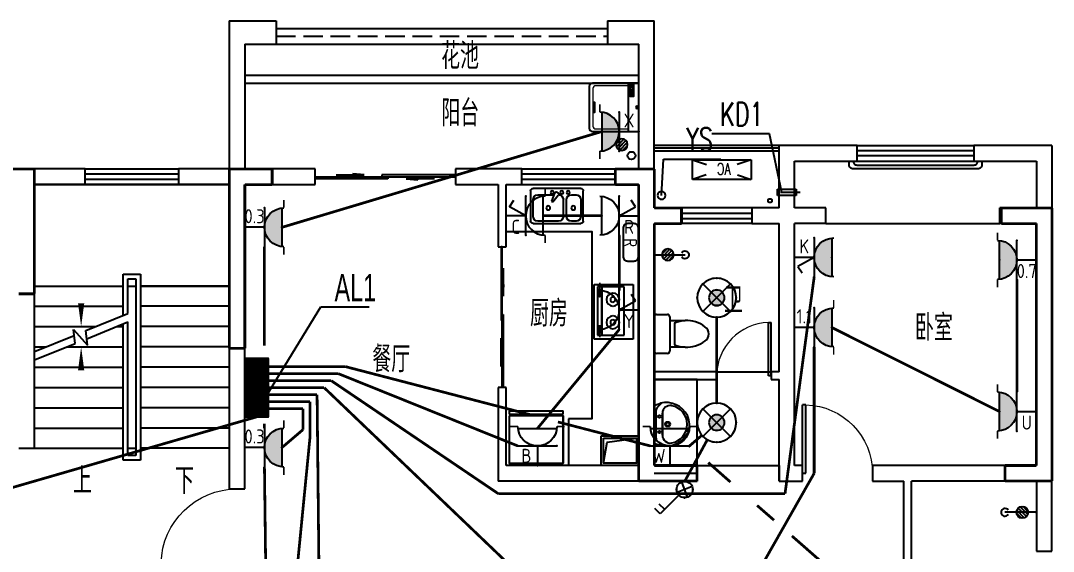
# Model space of a CAD drawing. Extents: x -993182 to -819982, y 169304 to 600104.
# Drawn here: x -939675 to -926431, y 314068 to 320868 of the extents above; entities that cross this region are included whole.
import ezdxf
from ezdxf.enums import TextEntityAlignment as Align

# ---------------------------------------------------------------- set-up
doc = ezdxf.new("R2010")
doc.units = 0
doc.header["$LTSCALE"] = 1000
doc.header["$MEASUREMENT"] = 0
doc.linetypes.add('DASH', pattern=[0.35, 0.25, -0.1])
for name, color, linetype in [('DIM-箱柜', 3, 'Continuous'), ('DIM_LEAD', 3, 'Continuous'), ('DIM_SYMB', 3, 'Continuous'), ('EQUIP-插座', 3, 'Continuous'), ('EQUIP-照明', 3, 'Continuous'), ('EQUIP-箱柜', 3, 'Continuous'), ('kan', 146, 'Continuous'), ('KTIAO', 124, 'Continuous'), ('PUB_TEXT', 7, 'Continuous'), ('STAIR', 2, 'Continuous'), ('VPIPE-污水', 2, 'Continuous'), ('WALL', 4, 'Continuous'), ('WINDOW', 2, 'Continuous'), ('WIRE-动力', 2, 'Continuous'), ('WIRE-插座', 5, 'Continuous'), ('WIRE-照明', 1, 'Continuous'), ('冷凝水管', 6, 'Continuous'), ('家具', 187, 'Continuous'), ('栏杆', 169, 'Continuous'), ('空调、空调洞', 66, 'Continuous'), ('面层', 215, 'Continuous')]:
    doc.layers.add(name, color=color, linetype=linetype)
doc.layers.add('RENDERING', color=125, linetype='Continuous', lineweight=13)
doc.layers.add('洁、厨具', color=8, linetype='Continuous', lineweight=9)
doc.styles.add('_ROMANC', font='romanc__.ttf', dxfattribs={"width": 0.700005})
doc.styles.add('_SIMPLEX', font='SIMPLEX.shx', dxfattribs={"width": 0.75})
doc.styles.add('_TCH_DIM', font='SIMPLEX', dxfattribs={"bigfont": 'GBCBIG'})
doc.styles.add('_TCH_LABEL', font='COMPLEX', dxfattribs={"bigfont": 'GBCBIG'})
doc.styles.add('_TEL_ATTDEF', font='GBENOR', dxfattribs={"width": 0.8, "height": 3, "bigfont": 'GBCBIG'})
doc.styles.add('_TEL_DIM', font='ICED', dxfattribs={"width": 0.8, "height": 3.5, "bigfont": 'BZHZ'})
doc.styles.add('DIM_FONT', font='simplex_.ttf', dxfattribs={"width": 0.7, "bigfont": 'GBCBIG'})
doc.styles.get("Standard").update_dxf_attribs({"font": 'gbenor.shx', "bigfont": 'gbcbig.shx'})

# ---------------------------------------------------------------- blocks, each defined once
blk = doc.blocks.new('ASDGFSDFGGDF')
at = {"layer": '家具'}
for p, q in [((695, -609), (695, 0)), ((695, -609), (695, 0)), ((0, -670), (0, -629)), ((0, -629), (28, -629)), ((28, -629), (28, -609)), ((695, -609), (666, -609)), ((666, -609), (666, -629)), ((666, -629), (695, -629)), ((695, -629), (695, -670)), ((0, -670), (695, -670))]:
    blk.add_line(p, q, dxfattribs=at)
for points in [[(0, -609), (0, 0), (695, 0), (695, -609)], [(666, -609), (28, -609), (28, -629), (666, -629)]]:
    blk.add_lwpolyline(points, close=True, dxfattribs=at)
blk = doc.blocks.new('sdfdsfgf')
at = {"layer": '家具'}
for points in [[(1414289, 21341), (1413809, 21341), (1413809, 20961), (1414289, 20961), (1414289, 21341)], [(1414259, 20991), (1414211, 21259), (1413839, 21311)]]:
    blk.add_lwpolyline(points, dxfattribs=at)
blk.add_lwpolyline([(1414259, 21311), (1413839, 21311), (1413839, 20991), (1414259, 20991)], close=True, dxfattribs=at)
blk = doc.blocks.new('A$C685A49D5')
at = {"layer": '家具'}
for p, q in [((0, 31), (0, 419)), ((31, 450), (644, 450)), ((340, 402), (325, 393)), ((675, 419), (675, 31)), ((31, 307), (31, 92)), ((153, 368), (92, 368)), ((215, 92), (215, 307)), ((256, 307), (256, 92)), ((390, 277), (320, 363)), ((369, 391), (408, 287)), ((583, 368), (377, 368)), ((408, 287), (390, 277)), ((644, 92), (644, 307)), ((644, 0), (31, 0)), ((92, 31), (153, 31)), ((317, 31), (583, 31))]:
    blk.add_line(p, q, dxfattribs=at)
for centre, radius in [((194, 399), 20.5), ((276, 399), 20.5), ((399, 399), 20.5), ((128, 199), 25.6), ((450, 199), 25.6)]:
    blk.add_circle(centre, radius, dxfattribs=at)
for centre, radius, start, end in [((31, 419), 30.7, 90, 180), ((350, 384), 20.5, 20.5377, 120), ((644, 419), 30.7, 0, 90), ((92, 307), 61.4, 90, 180), ((153, 307), 61.4, 0, 90), ((317, 307), 61.4, 90, 180), ((335, 376), 20.5, 120, 219.4623), ((583, 307), 61.4, 0, 90), ((31, 31), 30.7, 180, 270), ((92, 92), 61.4, 180, 270), ((153, 92), 61.4, 270, 0), ((317, 92), 61.4, 180, 270), ((583, 92), 61.4, 270, 0), ((644, 31), 30.7, 270, 0)]:
    blk.add_arc(centre, radius, start, end, dxfattribs=at)
at = {"layer": '家具', "style": 'DIM_FONT', "width": 0.8, "flags": 9}
for tag in ['YSIZE', 'XSIZE']:
    blk.add_attdef(tag, (338, 450), '', height=0.5, rotation=270, dxfattribs=at)
blk = doc.blocks.new('$plan$00001601')
at = {"layer": '家具'}
for p, q in [((-350, 16), (350, 16)), ((-350, -484), (-350, 16)), ((350, 16), (350, -484)), ((-323, -98), (-323, -440)), ((299, -98), (-323, -98)), ((299, -440), (299, -98)), ((-323, -384), (299, -384)), ((350, -484), (-350, -484)), ((-323, -440), (299, -440)), ((-291, -407), (-291, -418)), ((-216, -416), (-280, -416)), ((-280, -416), (-280, -433)), ((-280, -433), (-216, -433)), ((-216, -433), (-216, -416)), ((-199, -408), (-199, -418)), ((182, -407), (182, -418)), ((193, -416), (193, -433)), ((257, -416), (193, -416)), ((193, -433), (257, -433)), ((257, -433), (257, -416)), ((274, -408), (274, -418))]:
    blk.add_line(p, q, dxfattribs=at)
for points in [[(-199, -408, 0.259034), (-201, -404, 0.076276), (-213, -399, 0.036515), (-226, -397, 0.026615), (-245, -396, 0.026615), (-264, -397, 0.036515), (-277, -399, 0.076276), (-289, -404, 0.259034), (-291, -408, 0.078462), (-291, -409, 0.056762)], [(274, -408, 0.259034), (272, -404, 0.076276), (260, -399, 0.036515), (247, -397, 0.026615), (228, -396, 0.026615), (209, -397, 0.036515), (196, -399, 0.076276), (184, -404, 0.259034), (182, -408, 0.078462), (182, -409, 0.056762)], [(-199, -418, 0.259034), (-201, -415, 0.076276), (-213, -410, 0.036515), (-226, -407, 0.026615), (-245, -406, 0.026615), (-264, -407, 0.036515), (-277, -410, 0.076276), (-289, -415, 0.259034), (-291, -418, 0.259034), (-289, -422, 0.056762), (-280, -426, 0.036515)], [(-216, -427, 0.008736), (-213, -427, 0.076276), (-201, -422, 0.259034), (-199, -418, 0.259034)], [(274, -418, 0.259034), (272, -415, 0.076276), (260, -410, 0.036515), (247, -407, 0.026615), (228, -406, 0.026615), (209, -407, 0.036515), (196, -410, 0.076276), (184, -415, 0.259034), (182, -418, 0.259034), (184, -422, 0.056762), (193, -426, 0.036515)], [(257, -427, 0.008736), (260, -427, 0.076276), (272, -422, 0.259034), (274, -418, 0.259034)]]:
    blk.add_lwpolyline(points, format="xyb", dxfattribs=at)
for centre, radius, start, end in [((-158, -243), 82.5, 0.964, 0), ((-158, -243), 31.6, 0.6532, 0), ((134, -243), 82.5, 180, 179.036), ((134, -243), 31.6, 180, 179.3468)]:
    blk.add_arc(centre, radius, start, end, dxfattribs=at)
blk = doc.blocks.new('A$C3451006C')
blk.add_lwpolyline([(-50, 330), (-50, -30, 0.414214), (10, -90), (90, -90, 0.414214), (150, -30), (150, 330, 0.414214), (90, 390), (10, 390, 0.414214)], format="xyb", close=True)
at = {"style": '_SIMPLEX', "width": 0.8}
blk.add_text('R', height=150, rotation=270, dxfattribs=at).set_placement((-32, 144), align=Align.CENTER)
blk = doc.blocks.new('90304092557924')
at = {"layer": 'KTIAO'}
for p, q in [((-375, 125), (-198, 66)), ((-375, 125), (-375, -125)), ((375, 125), (-375, 125)), ((375, 125), (198, 66)), ((375, -125), (375, 125)), ((-203, -68), (-375, -125)), ((-375, -125), (375, -125)), ((200, -67), (375, -125))]:
    blk.add_line(p, q, dxfattribs=at)
at = {"layer": 'KTIAO', "style": '_ROMANC', "width": 0.7}
blk.add_text('AC', height=148.6, dxfattribs=at).set_placement((-113, -66))
at = {"layer": 'KTIAO', "style": 'DIM_FONT', "oblique": 0, "width": 0.6, "flags": 9}
for tag in ['XSIZE', 'YSIZE']:
    blk.add_attdef(tag, (-375, -125), '', height=0.5, dxfattribs=at)
blk = doc.blocks.new('M_E6')
for p, q in [((-240, 0), (-270, -79)), ((240, 0), (-240, 0)), ((-237, 0), (239, 0)), ((240, 0), (270, -79)), ((-213, -36), (-271, -91)), ((-179, -23), (181, -23)), ((141, -105), (-141, -105)), ((-141, -105), (141, -105)), ((217, -37), (274, -95))]:
    blk.add_line(p, q)
for centre, radius in [((-99, -65), 16.3), ((101, -65), 16.3), ((2, -172), 31.6), ((2, -172), 23)]:
    blk.add_circle(centre, radius)
for centre, radius, start, end in [((28, -152), 307, 166.1751, 244.7296), ((-141, -205), 100, 90, 190.5602), ((-179, -73), 50, 90, 133.181), ((-28, -152), 307, 297.0639, 13.8249), ((141, -205), 100, 349.4398, 90), ((181, -73), 50, 44.5607, 90), ((0, -179), 243, 190.5602, 349.4398), ((0, -201), 250, 245.8071, 296.4628), ((28, -152), 307, 266.589, 266.5936)]:
    blk.add_arc(centre, radius, start, end)
at = {"width": 0.8, "flags": 9}
for tag in ['XSIZE', 'YSIZE']:
    blk.add_attdef(tag, (0, 0), '', height=0.5, dxfattribs=at)
blk = doc.blocks.new('1')
for p, q in [((-550, -239), (-550, 201)), ((-520, 231), (-380, 231)), ((-350, 201), (-350, 151)), ((-350, 151), (-350, -189)), ((-350, 151), (-154, 151)), ((-289, 121), (-289, -159)), ((-154, -189), (-350, -189)), ((-350, -189), (-350, -239)), ((-380, -269), (-520, -269))]:
    blk.add_line(p, q)
for centre, radius, start, end in [((-520, 201), 30, 90, 180), ((-380, 201), 30, 360, 90), ((-137, -247), 398, 92.544, 112.5495), ((-137, -247), 398, 53.3619, 92.544), ((40, -19), 110, 303.4509, 56.5491), ((-137, 208), 398, 267.456, 306.6381), ((-520, -239), 30, 180, 270), ((-380, -239), 30, 270, 360), ((-137, 208), 398, 247.4505, 267.456)]:
    blk.add_arc(centre, radius, start, end)
blk = doc.blocks.new('$plan$00001623')
at = {"layer": '家具', "linetype": 'Continuous'}
blk.add_line((-341, -145), (342, -145), dxfattribs=at)
at = {"layer": '家具'}
blk.add_lwpolyline([(295, -706), (-295, -706, -0.414214), (-345, -656), (-345, 0), (345, 0), (345, -656, -0.414214)], format="xyb", close=True, dxfattribs=at)
at = {"layer": '家具', "lineweight": 13}
blk.add_lwpolyline([(307, -145), (307, -611, -0.414214), (267, -651), (-267, -651, -0.414214), (-307, -611), (-307, -145)], format="xyb", dxfattribs=at)
at = {"layer": '家具'}
for points in [[(323, -72), (152, -72), (152, -120), (323, -120)], [(163, -86), (177, -86), (177, -99), (163, -99)], [(189, -86), (202, -86), (202, -99), (189, -99)], [(213, -86), (227, -86), (227, -99), (213, -99)], [(239, -86), (253, -86), (253, -99), (239, -99)], [(281, -110), (309, -110), (309, -80), (281, -80)]]:
    blk.add_lwpolyline(points, close=True, dxfattribs=at)
blk.add_lwpolyline([(-71, -651), (-71, -623), (0, -623), (71, -623), (71, -651)], dxfattribs=at)
blk.add_circle((0, -25), 16, dxfattribs=at)
blk = doc.blocks.new('$lvtry$00000168')
at = {"color": 0}
blk.add_line((0, 0), (0, -395), dxfattribs=at)
blk.add_arc((0, -395), 50, 121.0332, 58.9668, dxfattribs=at)
for p in [(0, 0), (0, -223)]:
    blk.add_point(p, dxfattribs=at)
blk = doc.blocks.new('$lvtry$00000171')
for p, q in [((-74, 11), (-11, 74)), ((-70, -27), (27, 70)), ((-53, -53), (53, 53)), ((-27, -70), (70, 27)), ((11, -74), (74, -11))]:
    blk.add_line(p, q)
blk.add_circle((0, 0), 75)
blk.add_point((0, 0))
blk = doc.blocks.new('A$C6BE329BC')
at = {"layer": '家具'}
blk.add_blockref('$lvtry$00000168', (75, 445), dxfattribs=at)
at = {"layer": '家具', "rotation": 180}
blk.add_blockref('$lvtry$00000171', (75, 271), dxfattribs=at)
blk = doc.blocks.new('TRHH')
at = {"color": 6}
blk.add_circle((-249202, -461390), 50, dxfattribs=at)
blk = doc.blocks.new('q4')
at = {"color": 3, "const_width": 35}
for points in [[(-494460, -491095), (-492260, -491095)], [(-492260, -492695), (-492260, -491095)], [(-489760, -493395), (-489760, -491095)], [(-489760, -491095), (-489210, -491095)], [(-489210, -491095), (-489210, -491295)], [(-484810, -491095), (-484310, -491095)], [(-484810, -491295), (-484810, -491095)], [(-484310, -491595), (-484310, -491095)], [(-489560, -493395), (-489560, -491295)], [(-489560, -491295), (-489210, -491295)], [(-484810, -491295), (-484510, -491295)], [(-484510, -491795), (-484510, -491295)], [(-484310, -491595), (-483960, -491595)], [(-483960, -491595), (-483960, -491795)], [(-479860, -491595), (-479210, -491595)], [(-479860, -491795), (-479860, -491595)], [(-479210, -495095), (-479210, -491595)], [(-484510, -495095), (-484510, -491795)], [(-484310, -494895), (-484310, -491795)], [(-484310, -491795), (-483960, -491795)], [(-479860, -491795), (-479410, -491795)], [(-479410, -494895), (-479410, -491795)], [(-492260, -492695), (-492460, -492695)], [(-489560, -493395), (-489760, -493395)], [(-484310, -494895), (-483760, -494895)], [(-483760, -494895), (-483760, -495095)], [(-479810, -494895), (-479410, -494895)], [(-479810, -495095), (-479810, -494895)], [(-484510, -495095), (-483760, -495095)], [(-479810, -495095), (-479210, -495095)]]:
    blk.add_lwpolyline(points, dxfattribs=at)
blk = doc.blocks.new('A$C06D6341B')
at = {"layer": '空调、空调洞', "linetype": 'DASH'}
for p, q in [((80, 290), (0, 290)), ((0, 290), (0, 50)), ((40, 0), (40, 340)), ((80, 50), (80, 290)), ((0, 50), (80, 50))]:
    blk.add_line(p, q, dxfattribs=at)
blk = doc.blocks.new('kt')
at = {"layer": 'DIM_LEAD'}
for p, q in [((-393367, -787455), (-394104, -787455)), ((-393207, -788204), (-393367, -787455)), ((-393207, -788204), (-393367, -787455)), ((-393207, -788204), (-393367, -787455)), ((-393207, -788204), (-393367, -787455)), ((-393207, -788204), (-393367, -787455))]:
    blk.add_line(p, q, dxfattribs=at)
at = {"layer": 'VPIPE-污水'}
blk.add_circle((-395136, -787733, -76424), 50, dxfattribs=at)
at = {"layer": '冷凝水管'}
blk.add_circle((-393360, -788311, -76424), 25, dxfattribs=at)
at = {"layer": '家具', "yscale": -1, "rotation": 90.00000000000001}
blk.add_blockref('$lvtry$00000171', (-395260, -787592, -76424), dxfattribs=at)
at = {"layer": '空调、空调洞', "xscale": -1, "rotation": 90}
blk.add_blockref('A$C06D6341B', (-392974, -788164, -76424), dxfattribs=at)
at = {"layer": 'DIM_LEAD', "color": 7, "style": '_TCH_DIM', "width": 0.705882}
blk.add_text('KD1', height=297.5, dxfattribs=at).set_placement((-393999, -787350))
blk = doc.blocks.new('trh')
at = {"layer": 'DIM_LEAD'}
for p, q in [((-203516, -461390), (-203492, -460925)), ((-203492, -460925), (-202753, -460925))]:
    blk.add_line(p, q, dxfattribs=at)
at = {"layer": 'DIM_LEAD', "color": 7, "style": '_TCH_DIM', "width": 0.705882}
blk.add_text('YS', height=297.5, dxfattribs=at).set_placement((-203198, -460820))
blk = doc.blocks.new('$DorLib2D$00000131')
at = {"color": 0, "linetype": 'Continuous'}
for p, q in [((0.15, 0.125), (0.2319, 0.1973)), ((0.2319, 0.1973), (0.2319, 0.125)), ((-0.5, 0.125), (-0.5, 0)), ((0.0192, 0.125), (-0.5, 0.125)), ((0.0192, 0), (0.0192, 0.125)), ((0.35, 0.125), (0.15, 0.125)), ((-0.5, 0), (0.0192, 0)), ((-0.024, 0), (0.5, 0)), ((-0.024, -0.125), (-0.024, 0)), ((0.5, 0), (0.5, -0.125)), ((-0.35, -0.125), (-0.15, -0.125)), ((-0.2319, -0.1973), (-0.2319, -0.125)), ((-0.15, -0.125), (-0.2319, -0.1973)), ((0.5, -0.125), (-0.024, -0.125))]:
    blk.add_line(p, q, dxfattribs=at)
blk = doc.blocks.new('$WINLIB2D$00000001')
at = {"color": 0}
for points in [[(-0.5, 0.5), (-0.5, -0.5)], [(-0.5, 0.5), (0.5, 0.5)], [(0.5, -0.5), (0.5, 0.5)], [(0.5, 0.1667), (-0.5, 0.1667)], [(0.5, -0.1667), (-0.5, -0.1667)], [(-0.5, -0.5), (0.5, -0.5)]]:
    blk.add_lwpolyline(points, dxfattribs=at)
blk = doc.blocks.new('$DorLib2D$00000001')
for p, q in [((0.45, 0.975), (0.5, 0.975)), ((0.45, 0), (0.45, 0.975)), ((0.5, 0), (0.5, 0.975)), ((0.5, 0), (0.45, 0))]:
    blk.add_line(p, q)
at = {"lineweight": 13}
blk.add_arc((0.475, 0), 0.975, 91.4693, 180, dxfattribs=at)
blk = doc.blocks.new('5#、7#楼参照')
at = {"layer": 'DIM_SYMB'}
for points in [[(-298758.8, -429060.9, 0, 0, 0), (-298758.8, -426200.9, 0, 0, 0), (-300058.8, -426200.9, 0, 0, 0), (-300058.8, -427370.9, 0, 80, 0), (-300058.8, -427070.9, 0, 0, 0)], [(-300058.8, -429060.9, 0, 0, 0), (-300058.8, -427630.9, 0, 80, 0), (-300058.8, -427930.9, 0, 0, 0)]]:
    blk.add_lwpolyline(points, format="xyseb", dxfattribs=at)
at = {"layer": 'kan'}
for p, q in [((-297558.8, -423550.9), (-293308.8, -423550.9)), ((-297558.8, -423750.9), (-293308.8, -423750.9))]:
    blk.add_line(p, q, dxfattribs=at)
at = {"layer": 'kan', "linetype": 'DASH'}
blk.add_line((-297558.8, -423650.9), (-293308.8, -423650.9), dxfattribs=at)
at = {"layer": 'kan', "color": 124}
for p, q in [((-297958.8, -424150.9), (-292908.8, -424150.9)), ((-297958.8, -424250.9), (-292908.8, -424250.9))]:
    blk.add_line(p, q, dxfattribs=at)
at = {"layer": 'kan'}
blk.add_lwpolyline([(-291108.8, -425050.9), (-292708.8, -425050.9)], dxfattribs=at)
at = {"layer": 'STAIR'}
for p, q in [((-298158.8, -425550.9), (-300658.8, -425550.9)), ((-300658.8, -425550.9), (-300658.8, -426850.9)), ((-298158.8, -426850.9), (-298158.8, -425550.9)), ((-299518.8, -427227.9), (-299518.8, -426700.9)), ((-299518.8, -426700.9), (-299298.8, -426700.9)), ((-299298.8, -426700.9), (-299298.8, -429080.9)), ((-299458.8, -427203.6), (-299458.8, -426760.9)), ((-299458.8, -426760.9), (-299358.8, -426760.9)), ((-299358.8, -426760.9), (-299358.8, -429020.9)), ((-300658.8, -427690.2), (-300658.8, -426850.9)), ((-300658.8, -426850.9), (-299518.8, -426850.9)), ((-300658.8, -426850.9), (-299518.8, -426850.9)), ((-299458.8, -427203.6), (-299458.8, -426850.9)), ((-299458.8, -426850.9), (-299358.8, -426850.9)), ((-299358.8, -426850.9), (-299358.8, -428930.9)), ((-298158.8, -426850.9), (-299298.8, -426850.9)), ((-299298.8, -426850.9), (-298158.8, -426850.9)), ((-298158.8, -426850.9), (-298158.8, -428930.9)), ((-300658.8, -427110.9), (-299518.8, -427110.9)), ((-298158.8, -427110.9), (-299298.8, -427110.9)), ((-300000.4, -427423.2), (-299458.8, -427203.6)), ((-300658.8, -427370.9), (-299871.3, -427370.9)), ((-299987.7, -427526), (-299458.8, -427311.5)), ((-299605.1, -427370.9), (-299518.8, -427370.9)), ((-299518.8, -429080.9), (-299518.8, -427335.9)), ((-299458.8, -428930.9), (-299458.8, -427311.5)), ((-299458.8, -429020.9), (-299458.8, -427311.5)), ((-298158.8, -427370.9), (-299298.8, -427370.9)), ((-300658.8, -427690.2), (-300148.4, -427483.3)), ((-300135.7, -427586), (-300157.6, -427408.9)), ((-300157.6, -427408.9), (-299977.4, -427608.6)), ((-299977.4, -427608.6), (-300000.4, -427423.2)), ((-300658.8, -427798.1), (-300135.7, -427586)), ((-300658.8, -427630.9), (-300512.5, -427630.9)), ((-300246.3, -427630.9), (-299518.8, -427630.9)), ((-298158.8, -427630.9), (-299298.8, -427630.9)), ((-300658.8, -428930.9), (-300658.8, -427798.1)), ((-300658.8, -427890.9), (-299518.8, -427890.9)), ((-298158.8, -427890.9), (-299298.8, -427890.9)), ((-300658.8, -428150.9), (-299518.8, -428150.9)), ((-298158.8, -428150.9), (-299298.8, -428150.9)), ((-300658.8, -428410.9), (-299518.8, -428410.9)), ((-298158.8, -428410.9), (-299298.8, -428410.9)), ((-300658.8, -428670.9), (-299518.8, -428670.9)), ((-298158.8, -428670.9), (-299298.8, -428670.9)), ((-300658.8, -428930.9), (-299518.8, -428930.9)), ((-299458.8, -428930.9), (-299358.8, -428930.9)), ((-298158.8, -428930.9), (-299298.8, -428930.9)), ((-299298.8, -429080.9), (-299518.8, -429080.9)), ((-299358.8, -429020.9), (-299458.8, -429020.9))]:
    blk.add_line(p, q, dxfattribs=at)
at = {"layer": 'WALL'}
for p, q in [((-298158.8, -423450.9), (-298158.8, -425350.9)), ((-298158.8, -423450.9), (-297558.8, -423450.9)), ((-297558.8, -423450.9), (-297558.8, -423750.9)), ((-293308.8, -423450.9), (-292708.8, -423450.9)), ((-293308.8, -423450.9), (-293308.8, -423750.9)), ((-292708.8, -425450.9), (-292708.8, -423450.9)), ((-297958.8, -423750.9), (-297958.8, -425350.9)), ((-297958.8, -423750.9), (-297558.8, -423750.9)), ((-293308.8, -423750.9), (-292908.8, -423750.9)), ((-292908.8, -425350.9), (-292908.8, -423750.9)), ((-290108.8, -425050.9), (-291108.8, -425050.9)), ((-291108.8, -425850.9), (-291108.8, -425050.9)), ((-290108.8, -425250.9), (-290108.8, -425050.9)), ((-287608.8, -425050.9), (-288608.8, -425050.9)), ((-288608.8, -425050.9), (-288608.8, -425250.9)), ((-287608.8, -425050.9), (-287608.8, -425950.9)), ((-290908.8, -425250.9), (-290108.8, -425250.9)), ((-290908.8, -425850.9), (-290908.8, -425250.9)), ((-288608.8, -425250.9), (-287808.8, -425250.9)), ((-287808.8, -425250.9), (-287808.8, -425850.9)), ((-300758.8, -425350.9), (-302658.8, -425350.9)), ((-300008.8, -425350.9), (-300758.8, -425350.9)), ((-300008.8, -425550.9), (-300008.8, -425350.9)), ((-298158.8, -425350.9), (-298808.8, -425350.9)), ((-298808.8, -425350.9), (-298808.8, -425550.9)), ((-297058.8, -425350.9), (-297958.8, -425350.9)), ((-297058.8, -425550.9), (-297058.8, -425350.9)), ((-294608.8, -425350.9), (-295258.8, -425350.9)), ((-295258.8, -425350.9), (-295258.8, -425550.9)), ((-294409, -425350.9), (-294608.8, -425350.9)), ((-294409, -425550.9), (-294409, -425350.9)), ((-292908.8, -425350.9), (-293209, -425350.9)), ((-293209, -425350.9), (-293209, -425550.9)), ((-292708.8, -425450.9), (-292708.8, -425850.9)), ((-300658.8, -428250.9), (-300658.8, -425550.9)), ((-300658.8, -425550.9), (-300008.8, -425550.9)), ((-298808.8, -425550.9), (-298158.8, -425550.9)), ((-298158.8, -425550.9), (-298158.8, -429450.9)), ((-297958.8, -429450.9), (-297958.8, -425550.9)), ((-297958.8, -425550.9), (-297058.8, -425550.9)), ((-295258.8, -425550.9), (-294708.8, -425550.9)), ((-294708.8, -425550.9), (-294708.8, -426350.9)), ((-294608.8, -426350.9), (-294608.8, -425550.9)), ((-294608.8, -425550.9), (-294409, -425550.9)), ((-293209, -425550.9), (-292908.8, -425550.9)), ((-292908.8, -425550.9), (-292908.8, -425950.9)), ((-292358.8, -425850.9), (-292708.8, -425850.9)), ((-292358.8, -426050.9), (-292358.8, -425850.9)), ((-291108.8, -425850.9), (-291458.8, -425850.9)), ((-291458.8, -425850.9), (-291458.8, -426050.9)), ((-290507.8, -425850.9), (-290908.8, -425850.9)), ((-290507.8, -426050.9), (-290507.8, -425850.9)), ((-287808.8, -425850.9), (-288277.8, -425850.9)), ((-288277.8, -426050.9), (-288277.8, -425850.9)), ((-292908.8, -425950.9), (-292908.8, -427950.9)), ((-292708.8, -426050.9), (-292358.8, -426050.9)), ((-292708.8, -426050.9), (-292708.8, -427950.9)), ((-291458.8, -426050.9), (-291108.8, -426050.9)), ((-291108.8, -427950.9), (-291108.8, -426050.9)), ((-290507.8, -426050.9), (-290908.8, -426050.9)), ((-290908.8, -427950.9), (-290908.8, -426050.9)), ((-287808.8, -426050.9), (-288277.8, -426050.9)), ((-287808.8, -426050.9), (-287808.8, -429150.9)), ((-287608.8, -425950.9), (-287608.8, -429250.9)), ((-294708.8, -426350.9), (-294608.8, -426350.9)), ((-292908.8, -427950.9), (-292908.8, -429150.9)), ((-291908.8, -427950.9), (-292708.8, -427950.9)), ((-291908.8, -428050.9), (-291908.8, -427950.9)), ((-291108.8, -427950.9), (-291208.8, -427950.9)), ((-291208.8, -427950.9), (-291208.8, -428050.9)), ((-290908.8, -429150.9), (-290908.8, -427950.9)), ((-294608.8, -428150.9), (-294708.8, -428150.9)), ((-294708.8, -428150.9), (-294708.8, -429350.9)), ((-294608.8, -429150.9), (-294608.8, -428150.9)), ((-292708.8, -428050.9), (-291908.8, -428050.9)), ((-292708.8, -428050.9), (-292708.8, -429150.9)), ((-291208.8, -428050.9), (-291108.8, -428050.9)), ((-291108.8, -429150.9), (-291108.8, -428050.9)), ((-300658.8, -428930.9), (-300658.8, -428250.9)), ((-300858.8, -428930.9), (-300658.8, -428930.9)), ((-292908.8, -429150.9), (-294608.8, -429150.9)), ((-292158.8, -429150.9), (-292708.8, -429150.9)), ((-292158.8, -429350.9), (-292158.8, -429150.9)), ((-291108.8, -429150.9), (-291108.8, -429350.9)), ((-290808.8, -429150.9), (-290908.8, -429150.9)), ((-290808.8, -429350.9), (-290808.8, -429150.9)), ((-289408.8, -429150.9), (-289908.8, -429150.9)), ((-289908.8, -429150.9), (-289908.8, -429350.9)), ((-287808.8, -429150.9), (-289408.8, -429150.9)), ((-292808.8, -429350.9), (-294708.8, -429350.9)), ((-292808.8, -429350.9), (-292158.8, -429350.9)), ((-291108.8, -429350.9), (-291008.8, -429350.9)), ((-291008.8, -429350.9), (-290808.8, -429350.9)), ((-289908.8, -429350.9), (-289508.8, -429350.9)), ((-289508.8, -430450.9), (-289508.8, -429350.9)), ((-289408.8, -430550.9), (-289408.8, -429350.9)), ((-287808.8, -429350.9), (-289408.8, -429350.9)), ((-287808.8, -429350.9), (-287808.8, -430250.9)), ((-287608.8, -430250.9), (-287608.8, -429250.9)), ((-298158.8, -429450.9), (-297958.8, -429450.9)), ((-287808.8, -430250.9), (-287608.8, -430250.9))]:
    blk.add_line(p, q, dxfattribs=at)
at = {"layer": 'WINDOW'}
for p, q in [((-290507.8, -426050.9), (-288277.8, -426050.9)), ((-291908.8, -427950.9), (-291208.8, -427950.9)), ((-292158.8, -429150.9), (-291108.8, -429150.9))]:
    blk.add_line(p, q, dxfattribs=at)
at = {"layer": 'WINDOW', "linetype": 'DASH'}
for p, q in [((-292158.8, -429150.9), (-292158.8, -429350.9)), ((-291108.8, -429350.9), (-291108.8, -429150.9))]:
    blk.add_line(p, q, dxfattribs=at)
at = {"layer": '家具'}
blk.add_line((-293808.8, -428550.9, 0), (-293808.8, -429150.9, 0), dxfattribs=at)
at = {"layer": '家具', "elevation": 0}
blk.add_lwpolyline([(-294608.8, -426150.9), (-294608.8, -426150.9), (-293508.8, -426150.9), (-293508.8, -426150.9), (-293508.8, -428550.9), (-293508.8, -428550.9), (-293508.8, -428550.9), (-293808.8, -428550.9)], dxfattribs=at)
at = {"layer": '家具'}
blk.add_lwpolyline([(-292708.8, -429250.9), (-292158.8, -429250.9), (-292158.8, -428350.9), (-292158.8, -428050.9), (-292708.8, -428050.9)], dxfattribs=at)
at = {"layer": '栏杆'}
for points in [[(-292708.8, -425080.9), (-291108.8, -425080.9)], [(-292708.8, -425120.9), (-291108.8, -425120.9)]]:
    blk.add_lwpolyline(points, dxfattribs=at)
for points in [[(-288508.8, -425250.9), (-288508.8, -425300.9, -0.4142136), (-288558.8, -425350.9), (-290158.8, -425350.9, -0.4142136), (-290208.8, -425300.9), (-290208.8, -425250.9)], [(-290158.8, -425250.9), (-290158.8, -425250.9, 0.4142136), (-290108.8, -425300.9), (-288608.8, -425300.9, 0.4142136), (-288558.8, -425250.9), (-288558.8, -425250.9)]]:
    blk.add_lwpolyline(points, format="xyb", dxfattribs=at)
at = {"color": 6, "xscale": -1}
blk.add_blockref('TRHH', (-541817.6, 35700), dxfattribs=at)
at = {"xscale": -1, "rotation": 90}
blk.add_blockref('A$C6BE329BC', (-292263.8, -426375.9), dxfattribs=at)
at = {"rotation": 270}
blk.add_blockref('A$C6BE329BC', (-288261.1, -429675.9), dxfattribs=at)
at = {"layer": 'RENDERING', "xscale": -1}
blk.add_blockref('90304092557924', (-291842.5, -425360.4), dxfattribs=at)
at = {"layer": 'WINDOW'}
for name, p, xscale, yscale, zscale in [('$WINLIB2D$00000001', (-289358.8, -425150.9), 1500, -200, 1500), ('$WINLIB2D$00000001', (-293809, -425450.9), 1200, -200, 1200), ('$DorLib2D$00000001', (-291558.8, -428000.9), 700, 700, 700)]:
    blk.add_blockref(name, p, dxfattribs=dict(at, xscale=xscale, yscale=yscale, zscale=zscale))
for name, p, xscale, yscale, zscale, rotation in [('$WINLIB2D$00000001', (-299408.8, -425450.9), -1200, 200, -1200, 179.9999999034835), ('$DorLib2D$00000131', (-296158.8, -425450.9), -1800, 200, -1800, 180.0000001412787), ('$WINLIB2D$00000001', (-291908.8, -425950.9), 900, -200, 900, 180), ('$DorLib2D$00000131', (-294658.8, -427250.9), 1800, -100, 1800, 90), ('$DorLib2D$00000001', (-290358.8, -429250.9), 900, -900, 900, 180.0000000022345), ('$DorLib2D$00000001', (-298058.8, -429950.9), 1000, -1000, 1000, 270)]:
    blk.add_blockref(name, p, dxfattribs=dict(at, xscale=xscale, yscale=yscale, zscale=zscale, rotation=rotation))
at = {"layer": '家具', "xscale": -1}
for name, p in [('A$C685A49D5', (-293619.3, -426050.2, 0)), ('sdfdsfgf', (1120900.3, -450111.5))]:
    blk.add_blockref(name, p, dxfattribs=at)
at = {"layer": '家具'}
for name, p in [('A$C3451006C', (-293058.8, -426441.5, 0)), ('1', (-292159.3, -427445.6, 0))]:
    blk.add_blockref(name, p, dxfattribs=at)
for name, p, rotation in [('$plan$00001601', (-292996.1, -427183, 0), 270), ('M_E6', (-292708.8, -428623.3), 90.00000000000001)]:
    blk.add_blockref(name, p, dxfattribs=dict(at, rotation=rotation))
at = {"layer": '家具', "xscale": -1, "rotation": 180}
blk.add_blockref('ASDGFSDFGGDF', (-294571.1, -429122.5, 0), dxfattribs=at)
at = {"layer": '洁、厨具', "xscale": -0.9000000001396984, "yscale": 0.9000000001396984, "zscale": 0.9000000001396984, "rotation": 270}
blk.add_blockref('$plan$00001623', (-292908.8, -424561.4), dxfattribs=at)
at = {"layer": '面层'}
for name, p in [('kt', (102134.9, 362553.2)), ('trh', (-89100, 35700)), ('q4', (191600.7, 65744.1))]:
    blk.add_blockref(name, p, dxfattribs=at)
at = {"layer": 'DIM_SYMB', "color": 7, "style": '_TCH_DIM'}
for s, p in [('上', (-300163.1, -429515.9)), ('下', (-298853.7, -429515.9))]:
    blk.add_text(s, height=337.6, dxfattribs=at).set_placement(p)
blk = doc.blocks.new('$equip$00002828')
for p, q in [((0.354, 0.354), (-0.354, -0.354)), ((-0.354, 0.354), (0.354, -0.354))]:
    blk.add_line(p, q)
at = {"const_width": 0.04}
blk.add_lwpolyline([(0.5, 0, -1), (-0.5, 0, -1), (0.5, 0, 1)], format="xyb", dxfattribs=at)
for radius in [0.5, 0.2]:
    blk.add_circle((0, 0), radius)
for p in [(0, 0.5), (-0.5, 0), (0.5, 0), (0, -0.5)]:
    blk.add_point(p)
for points in [[(-0.173, 0.1), (0.173, 0.1), (-0.2, 0), (0.2, 0)], [(-0.173, -0.1), (0.173, -0.1), (-0.2, 0), (0.2, 0)], [(-0.1, 0.173), (0.1, 0.173), (-0.173, 0.1), (0.173, 0.1)], [(0, 0.2), (0, 0.2), (-0.1, 0.173), (0.1, 0.173)], [(-0.1, -0.173), (0.1, -0.173), (-0.173, -0.1), (0.173, -0.1)], [(0, -0.2), (0, -0.2), (-0.1, -0.173), (0.1, -0.173)]]:
    blk.add_solid(points)
at = {"color": 7, "style": '_TEL_DIM', "flags": 1}
for tag in ['A', 'REMARK']:
    blk.add_attdef(tag, text='', height=0.00002, dxfattribs=at).set_placement((0, 0), align=Align.MIDDLE_CENTER)
blk = doc.blocks.new('$equip$00003186')
for p, q in [((0.147, 0.356), (0.625, 0.833)), ((0.625, 0.833), (0.766, 0.692)), ((0.512, 0.72), (0.653, 0.579)), ((-0.194, 0.132), (0.194, 0.285)), ((-0.076, 0.402), (0.076, 0.014))]:
    blk.add_line(p, q)
blk.add_circle((0, 0.208), 0.208)
for p in [(0, 0.417), (-0.208, 0.208), (0, 0), (0.208, 0.208)]:
    blk.add_point(p)
at = {"flags": 9}
blk.add_attdef('A', (0, 0), '', height=0.00002, dxfattribs=at)
blk = doc.blocks.new('*X5')
at = {"color": 0}
for p, q in [((-250, 32.8), (-82.8, 200)), ((-250, 68.2), (-118.2, 200)), ((-250, 103.6), (-153.6, 200)), ((-250, 138.9), (-188.9, 200)), ((-250, 174.3), (-224.3, 200)), ((-247.5, 0), (-47.5, 200)), ((-212.1, 0), (-12.1, 200)), ((-176.8, 0), (23.2, 200)), ((-141.4, 0), (58.6, 200)), ((-106.1, 0), (93.9, 200)), ((-70.7, 0), (129.3, 200)), ((-35.4, 0), (164.6, 200)), ((0, 0), (200, 200)), ((35.4, 0), (235.4, 200)), ((70.7, 0), (250, 179.3)), ((106.1, 0), (250, 143.9)), ((141.4, 0), (250, 108.6)), ((176.8, 0), (250, 73.2)), ((212.1, 0), (250, 37.9)), ((247.5, 0), (250, 2.5))]:
    blk.add_line(p, q, dxfattribs=at)
blk = doc.blocks.new('$equip$00002943')
for p, q in [((-0.75, 0.6), (-0.75, 0)), ((0.75, 0.6), (-0.75, 0.6)), ((0.75, 0), (0.75, 0.6)), ((-0.75, 0), (0.75, 0))]:
    blk.add_line(p, q)
for points, const_width in [([(-0.75, 0.3), (0.75, 0.3)], 0.6), ([(-0.75, 0.6), (-0.75, 0), (0.75, 0), (0.75, 0.6), (-0.75, 0.6), (-0.75, 0)], 0.04)]:
    blk.add_lwpolyline(points, dxfattribs=dict(const_width=const_width))
for p in [(0, 0.6), (-0.75, 0.3), (0.75, 0.3), (0, 0)]:
    blk.add_point(p)
at = {"xscale": 0.00300000000061118, "yscale": 0.00300000000061118, "zscale": 0.00300000000061118}
blk.add_blockref('*X5', (0, 0), dxfattribs=at)
at = {"style": '_TEL_DIM', "flags": 1}
for tag in ['A', 'REMARK']:
    blk.add_attdef(tag, text='', height=0.00002, dxfattribs=at).set_placement((0, 0), align=Align.MIDDLE_CENTER)
blk = doc.blocks.new('$equip$00003164')
for p, q in [((0.497, 0.95), (-0.498, 0.95)), ((0.5, 0.5), (-0.5, 0.5)), ((0, 0.5), (-0.23, 0.084)), ((0, 0.5), (0, 0)), ((-0.23, 0.084), (-0.397, 0.193))]:
    blk.add_line(p, q)
at = {"const_width": 0.04}
for points in [[(-0.5, 1), (-0.7, 1)], [(0.5, 1), (0.7, 1)]]:
    blk.add_lwpolyline(points, dxfattribs=at)
blk.add_arc((0, 1), 0.5, 180, 0)
for p in [(0, 0.95), (-0.5, 0.5), (0.5, 0.5), (0, 0)]:
    blk.add_point(p)
at = {"color": 7, "style": '_TCH_LABEL'}
blk.add_attdef('$TEXT$', text='', height=0.36, dxfattribs=at).set_placement((0.284, 0.247), align=Align.MIDDLE_CENTER)
at = {"color": 7, "style": '_TCH_LABEL', "flags": 1}
blk.add_attdef('A', text='', height=0.000025, dxfattribs=at).set_placement((0, 0), align=Align.MIDDLE_CENTER)
blk = doc.blocks.new('$equip$00003142')
for p, q in [((0.497, 0.95), (-0.498, 0.95)), ((0.5, 0.5), (-0.5, 0.5)), ((0, 0.5), (0, 0))]:
    blk.add_line(p, q)
at = {"const_width": 0.04}
for points in [[(-0.5, 1), (-0.7, 1)], [(0.5, 1), (0.7, 1)]]:
    blk.add_lwpolyline(points, dxfattribs=at)
blk.add_arc((0, 1), 0.5, 180, 0)
for p in [(0, 0.95), (-0.5, 0.5), (0.5, 0.5), (0, 0)]:
    blk.add_point(p)
at = {"color": 7, "style": '_TCH_LABEL'}
blk.add_attdef('$TEXT$', text='', height=0.36, dxfattribs=at).set_placement((0.284, 0.247), align=Align.MIDDLE_CENTER)
at = {"color": 7, "style": '_TCH_LABEL', "flags": 1}
blk.add_attdef('A', text='', height=0.000025, dxfattribs=at).set_placement((0, 0), align=Align.MIDDLE_CENTER)
blk = doc.blocks.new('$equip$00003146')
for p, q in [((0.497, 0.95), (-0.498, 0.95)), ((0.5, 0.5), (-0.5, 0.5)), ((0, 0.5), (-0.23, 0.084)), ((0, 0.5), (0, 0)), ((-0.23, 0.084), (-0.397, 0.193))]:
    blk.add_line(p, q)
at = {"const_width": 0.04}
for points in [[(-0.5, 1), (-0.7, 1)], [(0.5, 1), (0.7, 1)]]:
    blk.add_lwpolyline(points, dxfattribs=at)
blk.add_arc((0, 1), 0.5, 180, 0)
for p in [(0, 0.95), (-0.5, 0.5), (0.5, 0.5), (0, 0)]:
    blk.add_point(p)
at = {"color": 7, "style": '_TCH_LABEL'}
blk.add_attdef('$TEXT$', text='', height=0.36, dxfattribs=at).set_placement((0.284, 0.247), align=Align.MIDDLE_CENTER)
at = {"color": 7, "style": '_TCH_LABEL', "flags": 1}
blk.add_attdef('A', text='', height=0.000025, dxfattribs=at).set_placement((0, 0), align=Align.MIDDLE_CENTER)
blk = doc.blocks.new('$equip$00003155')
for p, q in [((0.497, 0.95), (-0.498, 0.95)), ((0.5, 0.5), (-0.5, 0.5)), ((0, 0.5), (-0.23, 0.084)), ((0, 0.5), (0, 0)), ((-0.23, 0.084), (-0.397, 0.193))]:
    blk.add_line(p, q)
blk.add_arc((0, 1), 0.5, 180, 0)
for p in [(0, 0.95), (-0.5, 0.5), (0.5, 0.5), (0, 0)]:
    blk.add_point(p)
at = {"color": 7, "style": '_TCH_LABEL'}
blk.add_attdef('$TEXT$', text='', height=0.36, dxfattribs=at).set_placement((0.284, 0.247), align=Align.MIDDLE_CENTER)
at = {"color": 7, "style": '_TCH_LABEL', "flags": 1}
blk.add_attdef('A', text='', height=0.000025, dxfattribs=at).set_placement((0, 0), align=Align.MIDDLE_CENTER)
blk = doc.blocks.new('$equip$00003134')
h = blk.add_hatch(color=256)
h.dxf.hatch_style = 1
h.paths.add_polyline_path([(-0.498, 0.95, 0.904534), (0.497, 0.95)])
for p, q in [((0.497, 0.95), (-0.498, 0.95)), ((0.5, 0.5), (-0.5, 0.5)), ((0, 0.5), (0, 0))]:
    blk.add_line(p, q)
at = {"const_width": 0.04}
for points in [[(-0.5, 1), (-0.7, 1)], [(0.5, 1), (0.7, 1)]]:
    blk.add_lwpolyline(points, dxfattribs=at)
blk.add_arc((0, 1), 0.5, 180, 0)
for p in [(0, 0.95), (-0.5, 0.5), (0.5, 0.5), (0, 0)]:
    blk.add_point(p)
at = {"color": 7, "style": '_TCH_LABEL'}
blk.add_attdef('$TEXT$', text='', height=0.36, dxfattribs=at).set_placement((0.284, 0.247), align=Align.MIDDLE_CENTER)
at = {"color": 7, "style": '_TCH_LABEL', "flags": 1}
blk.add_attdef('A', text='', height=0.000025, dxfattribs=at).set_placement((0, 0), align=Align.MIDDLE_CENTER)
blk = doc.blocks.new('$equip$00003162')
for p, q in [((0.497, 0.95), (-0.498, 0.95)), ((0.5, 0.5), (-0.5, 0.5)), ((0, 0.5), (0, 0))]:
    blk.add_line(p, q)
at = {"const_width": 0.04}
for points in [[(-0.5, 1), (-0.7, 1)], [(0.5, 1), (0.7, 1)]]:
    blk.add_lwpolyline(points, dxfattribs=at)
blk.add_arc((0, 1), 0.5, 180, 0)
for p in [(0, 0.95), (-0.5, 0.5), (0.5, 0.5), (0, 0)]:
    blk.add_point(p)
at = {"color": 7, "style": '_TCH_LABEL'}
blk.add_attdef('$TEXT$', text='', height=0.36, dxfattribs=at).set_placement((0.284, 0.247), align=Align.MIDDLE_CENTER)
at = {"color": 7, "style": '_TCH_LABEL', "flags": 1}
blk.add_attdef('A', text='', height=0.000025, dxfattribs=at).set_placement((0, 0), align=Align.MIDDLE_CENTER)
blk = doc.blocks.new('$equip$00003156')
h = blk.add_hatch(color=256)
h.dxf.hatch_style = 1
h.paths.add_polyline_path([(-0.498, 0.95, 0.904534), (0.497, 0.95)])
for p, q in [((0.497, 0.95), (-0.498, 0.95)), ((0.5, 0.5), (-0.5, 0.5)), ((0, 0.5), (-0.23, 0.084)), ((0, 0.5), (0, 0)), ((-0.23, 0.084), (-0.397, 0.193))]:
    blk.add_line(p, q)
blk.add_arc((0, 1), 0.5, 180, 0)
for p in [(0, 0.95), (-0.5, 0.5), (0.5, 0.5), (0, 0)]:
    blk.add_point(p)
at = {"color": 7, "style": '_TCH_LABEL'}
blk.add_attdef('$TEXT$', text='', height=0.36, dxfattribs=at).set_placement((0.284, 0.247), align=Align.MIDDLE_CENTER)
at = {"color": 7, "style": '_TCH_LABEL', "flags": 1}
blk.add_attdef('A', text='', height=0.000025, dxfattribs=at).set_placement((0, 0), align=Align.MIDDLE_CENTER)

msp = doc.modelspace()

# ---------------------------------------------------------------- linework, layer by layer
at = {"layer": 'DIM-箱柜'}
for p, q in [((-936519, 316068), (-935824, 317202)), ((-935824, 317202), (-935203, 317202))]:
    msp.add_line(p, q, dxfattribs=at)
at = {"layer": 'WIRE-动力', "linetype": 'Continuous', "const_width": 35}
msp.add_lwpolyline([(-936648, 315791), (-940800, 314591)], dxfattribs=at)
at = {"layer": 'WIRE-插座', "linetype": 'Continuous', "const_width": 35}
for points in [[(-932223, 319447), (-936323, 318220)], [(-932223, 318368), (-932973, 318368)], [(-931998, 317411), (-931998, 318118)], [(-936548, 316702), (-936548, 317970)], [(-929498, 317584), (-929872, 314806)], [(-926898, 316110), (-926898, 317552)], [(-931998, 316911), (-933047, 315643)], [(-927123, 315860), (-929273, 316937)], [(-929498, 315068), (-929498, 316687)], [(-936498, 316436), (-935513, 316436)], [(-935513, 316436), (-933104, 315810)], [(-936498, 316346), (-935603, 316346)], [(-936498, 316256), (-935693, 316256)], [(-935693, 316256), (-933548, 314806)], [(-935603, 316346), (-933297, 315418)], [(-936498, 316166), (-935783, 316166)], [(-935783, 316166), (-931998, 312549)], [(-936498, 316076), (-935873, 316076)], [(-936498, 315986), (-935963, 315986)], [(-935963, 315986), (-935963, 315538)], [(-935823, 311413), (-935873, 316076)], [(-936498, 315896), (-936053, 315896)], [(-936053, 315896), (-936053, 315628)], [(-932784, 315726), (-931598, 315418)], [(-936548, 315648), (-936548, 315704)], [(-936053, 315628), (-936323, 315398)], [(-935963, 315538), (-936368, 311413)], [(-931087, 315409), (-931098, 315418)], [(-930572, 314956), (-930856, 315206)], [(-936498, 311163), (-936548, 315148)], [(-929498, 315068), (-931073, 312299)], [(-929872, 314806), (-933548, 314806)], [(-930013, 314467), (-930230, 314656)], [(-927448, 312218), (-929783, 314265)]]:
    msp.add_lwpolyline(points, dxfattribs=at)
at = {"layer": 'WIRE-照明', "linetype": 'Continuous', "const_width": 35}
for points in [[(-930748, 315968), (-930748, 317068)], [(-930868, 315499), (-931159, 314964)], [(-930938, 315555), (-931098, 315418)]]:
    msp.add_lwpolyline(points, dxfattribs=at)

# ---------------------------------------------------------------- block references
at = {"layer": 'EQUIP-插座'}
ref = msp.add_blockref('$equip$00003134', (-931748, 319447), dxfattribs=dict(at, xscale=500, yscale=500, zscale=500, rotation=90.00000000000001))
ref.add_attrib('$TEXT$', 'X', dxfattribs={"layer": '0', "color": 7, "height": 180, "style": '_TEL_ATTDEF'}).set_placement((-931872, 319589), align=Align.MIDDLE_CENTER)
ref = msp.add_blockref('$equip$00003146', (-933448, 318368), dxfattribs=dict(at, xscale=500, yscale=500, zscale=500, rotation=270.0000000000125))
ref.add_attrib('$TEXT$', 'C', dxfattribs={"layer": '0', "color": 7, "height": 180, "style": '_TEL_ATTDEF'}).set_placement((-933325, 318226), align=Align.MIDDLE_CENTER)
ref = msp.add_blockref('$equip$00003134', (-936798, 318220), dxfattribs=dict(at, xscale=-500, yscale=500, zscale=500, rotation=270))
ref.add_attrib('$TEXT$', '0.3', dxfattribs={"layer": '0', "color": 7, "height": 180, "style": '_TEL_ATTDEF'}).set_placement((-936675, 318362), align=Align.MIDDLE_CENTER)
ref = msp.add_blockref('$equip$00003155', (-931748, 318368), dxfattribs=dict(at, xscale=-500, yscale=500, zscale=500, rotation=90))
ref.add_attrib('$TEXT$', 'R', dxfattribs={"layer": '0', "color": 7, "height": 180, "style": '_TEL_ATTDEF'}).set_placement((-931872, 318226), align=Align.MIDDLE_CENTER)
ref = msp.add_blockref('$equip$00003134', (-926648, 317802), dxfattribs=dict(at, xscale=-500, yscale=500, zscale=500, rotation=90))
ref.add_attrib('$TEXT$', '0.7', dxfattribs={"layer": '0', "color": 7, "height": 180, "style": '_TEL_ATTDEF'}).set_placement((-926772, 317660), align=Align.MIDDLE_CENTER)
ref = msp.add_blockref('$equip$00003156', (-929748, 317834), dxfattribs=dict(at, xscale=-500, yscale=500, zscale=500, rotation=270))
ref.add_attrib('$TEXT$', 'K', dxfattribs={"layer": '0', "color": 7, "height": 180, "style": '_TEL_ATTDEF'}).set_placement((-929625, 317976), align=Align.MIDDLE_CENTER)
ref = msp.add_blockref('$equip$00003164', (-931748, 317161), dxfattribs=dict(at, xscale=-500, yscale=500, zscale=500, rotation=90))
ref.add_attrib('$TEXT$', 'Y', dxfattribs={"layer": '0', "color": 7, "height": 180, "style": '_TEL_ATTDEF'}).set_placement((-931872, 317019), align=Align.MIDDLE_CENTER)
ref = msp.add_blockref('$equip$00003134', (-929748, 316937), dxfattribs=dict(at, xscale=-500, yscale=500, zscale=500, rotation=270))
ref.add_attrib('$TEXT$', '1.1', dxfattribs={"layer": '0', "color": 7, "height": 180, "style": '_TEL_ATTDEF'}).set_placement((-929625, 317079), align=Align.MIDDLE_CENTER)
ref = msp.add_blockref('$equip$00003134', (-926648, 315860), dxfattribs=dict(at, xscale=-500, yscale=500, zscale=500, rotation=90))
ref.add_attrib('$TEXT$', 'U', dxfattribs={"layer": '0', "color": 7, "height": 180, "style": '_TEL_ATTDEF'}).set_placement((-926772, 315718), align=Align.MIDDLE_CENTER)
ref = msp.add_blockref('$equip$00003134', (-936798, 315398), dxfattribs=dict(at, xscale=-500, yscale=500, zscale=500, rotation=270))
ref.add_attrib('$TEXT$', '0.3', dxfattribs={"layer": '0', "color": 7, "height": 180, "style": '_TEL_ATTDEF'}).set_placement((-936675, 315540), align=Align.MIDDLE_CENTER)
ref = msp.add_blockref('$equip$00003142', (-933047, 315168), dxfattribs=dict(at, xscale=-500, yscale=500, zscale=500))
ref.add_attrib('$TEXT$', 'B', dxfattribs={"layer": '0', "color": 7, "height": 180, "style": '_TEL_ATTDEF'}).set_placement((-933189, 315292), align=Align.MIDDLE_CENTER)
ref = msp.add_blockref('$equip$00003162', (-931348, 315168), dxfattribs=dict(at, xscale=-500, yscale=500, zscale=500))
ref.add_attrib('$TEXT$', 'W', dxfattribs={"layer": '0', "color": 7, "height": 180, "style": '_TEL_ATTDEF'}).set_placement((-931490, 315292), align=Align.MIDDLE_CENTER)
at = {"layer": 'EQUIP-照明', "xscale": -500, "yscale": 500, "zscale": 500}
for p in [(-930748, 317318), (-930748, 315718)]:
    msp.add_blockref('$equip$00002828', p, dxfattribs=at)
at = {"layer": 'EQUIP-照明', "xscale": 500, "yscale": 500, "zscale": 500, "rotation": 180.0000000000157}
msp.add_blockref('$equip$00003186', (-931159, 314964), dxfattribs=at)
at = {"layer": 'EQUIP-箱柜', "xscale": 500, "yscale": 500, "zscale": 500, "rotation": 270}
msp.add_blockref('$equip$00002943', (-936798, 316166), dxfattribs=at)
at = {"layer": '面层'}
msp.add_blockref('5#、7#楼参照', (-638840, 744319), dxfattribs=at)

# ---------------------------------------------------------------- texts
at = {"layer": 'DIM-箱柜', "color": 7, "style": '_TEL_DIM', "width": 0.64}
msp.add_text('AL1', height=350, dxfattribs=at).set_placement((-935649, 317272))
at = {"layer": 'PUB_TEXT'}
for s, height, p in [('花池', 337.6, (-934283, 320247, 0)), ('花池', 337.6, (-934283, 320247)), ('阳台', 337.6, (-934280, 319515, 0)), ('阳台', 337.6, (-934280, 319515)), ('阳台', 337.6, (-934280, 319515, 0)), ('阳台', 337.6, (-934280, 319515)), ('卫', 338, (-930656, 317121, 0)), ('厨房', 337.6, (-933142, 316948, 0)), ('卧室', 337.6, (-928206, 316765, 0)), ('餐厅', 337.6, (-935165, 316362, 0))]:
    msp.add_text(s, height=height, dxfattribs=at).set_placement(p)

doc.saveas('drawing.dxf')
